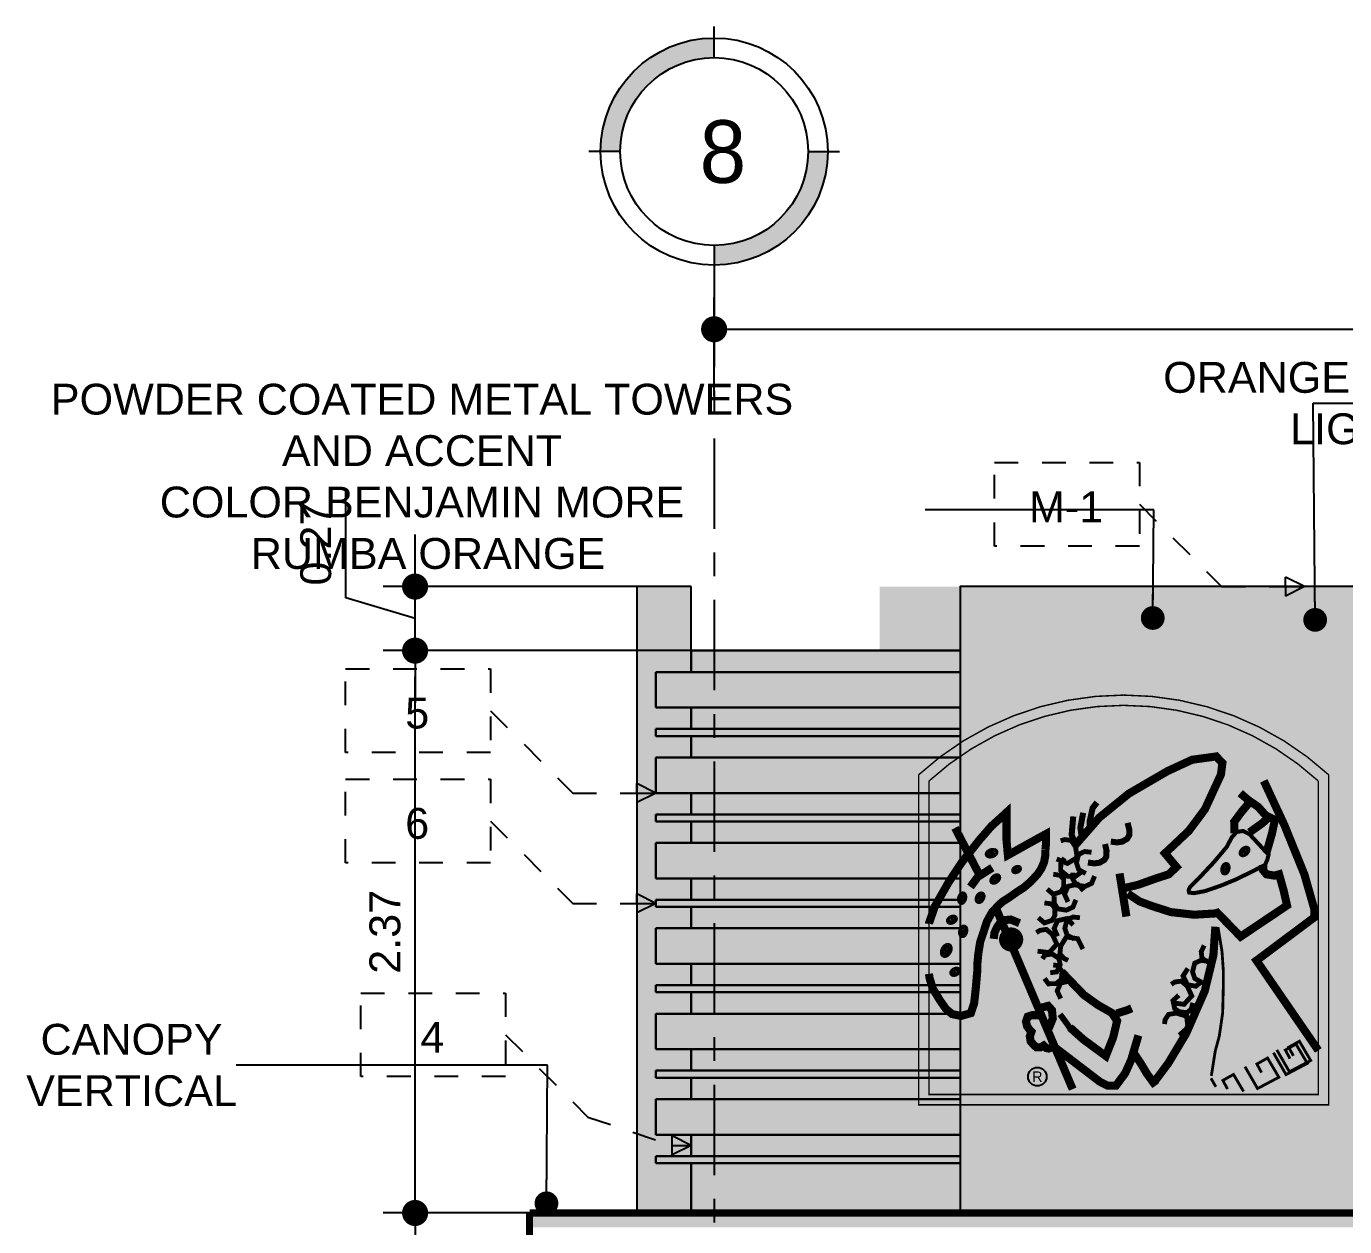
# Model space of a CAD drawing. Header units: metres. Extents: x 5916 to 6101, y 1788 to 1857.
# Drawn here: x 6018.08 to 6023.63, y 1792.23 to 1797.29 of the extents above; entities that cross this region are included whole.
import ezdxf
from ezdxf.enums import TextEntityAlignment as Align

# ---------------------------------------------------------------- set-up
doc = ezdxf.new("R2010")
doc.units = ezdxf.units.M
doc.header["$LTSCALE"] = 0.02
doc.linetypes.add('CENTER2', pattern=[28.575, 19.05, -3.175, 3.175, -3.175])
doc.linetypes.add('HIDDEN', pattern=[0.375, 0.25, -0.125])
for name, color, linetype in [('A - Ejes', 7, 'CENTER2'), ('A-Cotas', 7, 'Continuous'), ('A-Cotas Generales', 2, 'Continuous'), ('A-Paredes', 3, 'Continuous'), ('A-Paredes Externas', 3, 'Continuous'), ('A-Puertas', 7, 'Continuous'), ('GRIDTEXT', 1, 'Continuous'), ('HATCH', 8, 'Continuous'), ('hidden', 7, 'HIDDEN'), ('Q', 8, 'Continuous')]:
    doc.layers.add(name, color=color, linetype=linetype)
doc.layers.add('A-FACIA', color=12, linetype='Continuous', lineweight=50)
doc.layers.add('A-PAREDES FRONTALES', color=7, linetype='Continuous', lineweight=30)
doc.styles.add('Arial', font='arial.ttf', dxfattribs={"height": 0.15})
doc.styles.add('BANKGOTHIC', font='bgothl.ttf', dxfattribs={"height": 0.3})
doc.styles.add('Cotas 50', font='arial.ttf', dxfattribs={"height": 0.09})
doc.styles.add('Cotas 75', font='arial.ttf', dxfattribs={"height": 0.13})
doc.styles.get("Standard").update_dxf_attribs({"font": 'arial.ttf'})
doc.styles.add('TITTEXTL', font='')
doc.styles.get('TITTEXTL').set_extended_font_data('MicrogrammaDBolExt')
doc.dimstyles.new('COTAS 50', dxfattribs={"dimtxt": 0.09, "dimasz": 0.1, "dimexe": 0.09, "dimexo": 0, "dimgap": 0.05, "dimtad": 1, "dimzin": 1, "dimdsep": 46, "dimtxsty": 'Cotas 50', "dimblk": 'ARCHTICK', "dimcen": 0.1, "dimdle": 0.09, "dimclrd": 9, "dimclre": 9, "dimclrt": 256, "dimaunit": 1, "dimadec": 4, "dimazin": 0, "dimtfac": 1, "dimtmove": 0, "dimatfit": 3, "dimfxl": 0, "dimarcsym": 0})
doc.dimstyles.new('Estilo 75', dxfattribs={"dimtxt": 0.13, "dimasz": 0.11, "dimexe": 0.135, "dimexo": 0, "dimgap": 0.06, "dimtad": 1, "dimzin": 1, "dimdsep": 46, "dimtxsty": 'Cotas 75', "dimblk": 'DOT', "dimcen": 0.135, "dimdle": 0.135, "dimclrd": 9, "dimclre": 9, "dimclrt": 256, "dimadec": 0, "dimazin": 0, "dimtfac": 1, "dimtmove": 1, "dimatfit": 1, "dimfxl": 0, "dimarcsym": 0})

# ---------------------------------------------------------------- blocks, each defined once
blk = doc.blocks.new('BUBLE C')
at = {"layer": 'GRIDTEXT'}
h = blk.add_hatch(color=8, dxfattribs=at)
h.paths.add_polyline_path([(0, 0.7), (0, 0.7627, 0.414214), (-0.3627, 0.4), (-0.3, 0.4, -0.414214)])
h.paths.add_polyline_path([(0.3627, 0.4), (0.3, 0.4, -0.414214), (0, 0.1), (0, 0.0373, 0.414214)])
at = {"layer": 'GRIDTEXT', "color": 8}
for points in [[(0, 0.7), (0, 0.8)], [(-0.3, 0.4), (-0.4, 0.4)], [(0.3, 0.4), (0.4, 0.4)], [(0, 0.1), (0, 0)]]:
    blk.add_lwpolyline(points, dxfattribs=at)
blk.add_circle((0, 0.4), 0.3627, dxfattribs=at)
at = {"layer": 'GRIDTEXT'}
blk.add_circle((0, 0.4), 0.3, dxfattribs=at)
at = {"layer": 'GRIDTEXT', "style": 'TITTEXTL'}
blk.add_attdef('A', text='', height=0.16, dxfattribs=at).set_placement((0, 0.4), align=Align.MIDDLE)
blk = doc.blocks.new('_Dot')
at = {"color": 0, "linetype": 'ByBlock', "lineweight": -2}
blk.add_line((-0.5, 0), (-1, 0), dxfattribs=at)
at = {"color": 0, "linetype": 'ByBlock', "const_width": 0.5}
blk.add_lwpolyline([(-0.25, 0, 1), (0.25, 0, 1)], format="xyb", close=True, dxfattribs=at)
blk = doc.blocks.new('*D80')
at = {"layer": 'HATCH', "color": 9, "lineweight": -2, "transparency": 16777216}
for p, q in [((6020.1995, 1792.2922), (6019.5823, 1792.2922)), ((6019.7173, 1791.8222), (6019.7173, 1792.1822)), ((6020.8809, 1791.7122), (6019.5823, 1791.7122))]:
    blk.add_line(p, q, dxfattribs=at)
at = {"layer": 'HATCH', "color": 9, "lineweight": -2, "transparency": 16777216, "xscale": 0.11, "yscale": 0.11, "zscale": 0.11}
for p, rotation in [((6019.7173, 1792.2922), 90), ((6019.7173, 1791.7122), 270)]:
    blk.add_blockref('_Dot', p, dxfattribs=dict(at, rotation=rotation))
at = {"layer": 'HATCH', "transparency": 16777216, "insert": (6019.5909, 1792.0022), "char_height": 0.13, "attachment_point": 5, "rotation": 90, "style": 'Cotas 75'}
blk.add_mtext('0.58', dxfattribs=at)
blk = doc.blocks.new('*D81')
at = {"layer": 'HATCH', "color": 9, "lineweight": -2, "transparency": 16777216}
for p, q in [((6020.9771, 1794.6622), (6019.5823, 1794.6622)), ((6019.7173, 1792.4022), (6019.7173, 1794.5522)), ((6020.1995, 1792.2922), (6019.5823, 1792.2922))]:
    blk.add_line(p, q, dxfattribs=at)
at = {"layer": 'HATCH', "color": 9, "lineweight": -2, "transparency": 16777216, "xscale": 0.11, "yscale": 0.11, "zscale": 0.11}
for p, rotation in [((6019.7173, 1794.6622), 90), ((6019.7173, 1792.2922), 270)]:
    blk.add_blockref('_Dot', p, dxfattribs=dict(at, rotation=rotation))
at = {"layer": 'HATCH', "transparency": 16777216, "insert": (6019.5909, 1793.4772), "char_height": 0.13, "attachment_point": 5, "rotation": 90, "style": 'Cotas 75'}
blk.add_mtext('2.37', dxfattribs=at)
blk = doc.blocks.new('*D92')
at = {"layer": 'HATCH', "color": 9, "lineweight": -2, "transparency": 16777216}
for p, q in [((6019.4259, 1794.8846), (6019.4259, 1795.3423)), ((6019.7173, 1795.0422), (6019.7173, 1795.1522)), ((6019.7173, 1794.7972), (6019.4259, 1794.8846)), ((6020.6521, 1794.9322), (6019.5823, 1794.9322)), ((6019.7173, 1794.6622), (6019.7173, 1794.9322)), ((6019.7173, 1794.6622), (6019.7173, 1794.9322)), ((6020.6521, 1794.6622), (6019.5823, 1794.6622)), ((6019.7173, 1794.5522), (6019.7173, 1794.4422))]:
    blk.add_line(p, q, dxfattribs=at)
at = {"layer": 'HATCH', "color": 9, "lineweight": -2, "transparency": 16777216, "xscale": 0.11, "yscale": 0.11, "zscale": 0.11}
for p, rotation in [((6019.7173, 1794.9322), 270), ((6019.7173, 1794.6622), 90)]:
    blk.add_blockref('_Dot', p, dxfattribs=dict(at, rotation=rotation))
at = {"layer": 'HATCH', "transparency": 16777216, "insert": (6019.2996, 1795.1134), "char_height": 0.13, "attachment_point": 5, "rotation": 90, "style": 'Cotas 75'}
blk.add_mtext('0.27', dxfattribs=at)
blk = doc.blocks.new('*D99')
at = {"layer": 'HATCH', "color": 9, "lineweight": -2, "transparency": 16777216}
for p, q in [((6043.8926, 1796.238), (6043.8926, 1795.8816)), ((6020.9771, 1795.7361), (6020.9771, 1796.1516)), ((6021.0871, 1796.0166), (6043.7826, 1796.0166))]:
    blk.add_line(p, q, dxfattribs=at)
at = {"layer": 'HATCH', "color": 9, "lineweight": -2, "transparency": 16777216, "xscale": 0.11, "yscale": 0.11, "zscale": 0.11, "rotation": 180}
blk.add_blockref('_Dot', (6020.9771, 1796.0166), dxfattribs=at)
at = {"layer": 'HATCH', "color": 9, "lineweight": -2, "transparency": 16777216, "xscale": 0.11, "yscale": 0.11, "zscale": 0.11}
blk.add_blockref('_Dot', (6043.8926, 1796.0166), dxfattribs=at)
at = {"layer": 'HATCH', "transparency": 16777216, "insert": (6032.4348, 1796.1429), "char_height": 0.13, "attachment_point": 5, "style": 'Cotas 75'}
blk.add_mtext('22.92', dxfattribs=at)
blk = doc.blocks.new('_ArchTick')
at = {"color": 0, "linetype": 'ByBlock', "const_width": 0.15}
blk.add_lwpolyline([(-0.5, -0.5), (0.5, 0.5)], dxfattribs=at)
blk = doc.blocks.new('ROTULO')
h = blk.add_hatch(color=256)
h.paths.add_polyline_path([(6033.7987, 1819.4239, 0.187601), (6033.165, 1819.6703), (6033.165, 1819.6387, -0.187602), (6033.7668, 1819.4046), (6033.7668, 1818.435), (6033.165, 1818.435), (6033.165, 1818.403), (6033.7987, 1818.403)])
h.paths.add_polyline_path([(6032.5632, 1819.4046, -0.1876), (6033.165, 1819.6387), (6033.165, 1819.6703, 0.187601), (6032.5314, 1819.4239), (6032.5314, 1818.403), (6033.165, 1818.403), (6033.165, 1818.435), (6032.5632, 1818.435)])
at = {"true_color": 0xf57a00}
h = blk.add_hatch(color=30, dxfattribs=at)
h.paths.add_polyline_path([(6032.7318, 1818.9375), (6032.742, 1818.9694), (6032.7579, 1818.9984), (6032.7797, 1819.0216), (6032.7913, 1819.0318), (6032.8116, 1819.0448), (6032.8363, 1819.0622), (6032.8564, 1819.0752), (6032.6193, 1819.0833), (6032.5809, 1819.0158), (6032.5635, 1818.9651), (6032.5632, 1818.9626), (6032.5632, 1818.8659), (6032.7154, 1818.8659), (6032.7158, 1818.8708), (6032.7216, 1818.9071)])
h.paths.add_polyline_path([(6032.6762, 1818.943, 0.069087), (6032.6758, 1818.947, 0.10579), (6032.6741, 1818.9503, 0.158607), (6032.6722, 1818.9516, 0.007702), (6032.6721, 1818.9517, -0.166512), (6032.6741, 1818.9503, -0.10579), (6032.6758, 1818.947, -0.069087), (6032.6762, 1818.943, -0.059313), (6032.6754, 1818.9378, -0.000135), (6032.6754, 1818.9377, 0.059449)], flags=16)
h.paths.add_polyline_path([(6032.661, 1819.0485, 0.061645), (6032.6591, 1819.0433, 0.048931), (6032.6585, 1819.0389, 0.069087), (6032.659, 1819.035, 0.10579), (6032.6606, 1819.0316, 0.162935), (6032.6626, 1819.0303, 0.166177), (6032.665, 1819.0305, 0.10579), (6032.6681, 1819.0326, 0.069087), (6032.6704, 1819.0359, 0.054305), (6032.6721, 1819.0405, 0.056267), (6032.6728, 1819.0455, 0.069087), (6032.6724, 1819.0494, 0.10579), (6032.6707, 1819.0528, 0.166464), (6032.6687, 1819.0541, 0.162648), (6032.6663, 1819.0539, 0.10579), (6032.6633, 1819.0518, 0.069087)], flags=16)
h.paths.add_polyline_path([(6032.7146, 1819.0361, -0.10579), (6032.714, 1819.0392, -0.069087), (6032.7145, 1819.0425, -0.059274), (6032.7164, 1819.0466, -0.051299), (6032.7187, 1819.0498, -0.069087), (6032.7213, 1819.0519, -0.10579), (6032.7242, 1819.053, -0.166388), (6032.7263, 1819.0526, -0.162724), (6032.7276, 1819.0511, -0.10579), (6032.7282, 1819.048, -0.069087), (6032.7277, 1819.0447, -0.055286), (6032.726, 1819.0408, -0.055286), (6032.7235, 1819.0374, -0.069087), (6032.7209, 1819.0352, -0.10579), (6032.718, 1819.0342, -0.142188), (6032.7162, 1819.0344, -0.187085)], flags=16)
h.paths.add_polyline_path([(6032.7129, 1818.8215), (6032.7129, 1818.8404), (6032.7154, 1818.8659), (6032.5632, 1818.8659), (6032.5632, 1818.8083), (6032.565, 1818.7954), (6032.5751, 1818.7621), (6032.5983, 1818.7244), (6032.6157, 1818.6997), (6032.6346, 1818.6838), (6032.6622, 1818.678), (6032.6926, 1818.6867), (6032.7028, 1818.7171), (6032.7057, 1818.7432), (6032.7086, 1818.7708)])
h.paths.add_polyline_path([(6032.919, 1819.1536), (6032.9233, 1819.1768), (6032.9233, 1819.1927), (6032.9248, 1819.2087), (6032.9248, 1819.2406), (6032.8798, 1819.2159), (6032.8072, 1819.1753), (6032.8029, 1819.2217), (6032.8029, 1819.2696), (6032.8029, 1819.3073), (6032.784, 1819.2899), (6032.7565, 1819.2652), (6032.7187, 1819.2217), (6032.6855, 1819.1795), (6032.7205, 1819.112), (6032.7139, 1819.1078), (6032.6941, 1819.0808), (6032.8564, 1819.0752), (6032.8566, 1819.0753), (6032.8769, 1819.0927), (6032.8986, 1819.1159), (6032.9103, 1819.1333)])
h.paths.add_polyline_path([(6032.8422, 1819.1332, -0.10579), (6032.8412, 1819.1307, -0.069087), (6032.8393, 1819.1286, -0.062579), (6032.8359, 1819.1264, -0.004225), (6032.8356, 1819.1262, 0.066822), (6032.8393, 1819.1286, 0.069087), (6032.8412, 1819.1307, 0.10579), (6032.8422, 1819.1332, 0.168028), (6032.842, 1819.135, 0.010083), (6032.8419, 1819.1351, -0.178413)], flags=16)
h.paths.add_polyline_path([(6032.775, 1819.1105, 0.10579), (6032.7714, 1819.1104, 0.069087), (6032.7678, 1819.109, 0.056178), (6032.7638, 1819.1061, 0.054393), (6032.7607, 1819.1026, 0.069087), (6032.7589, 1819.0992, 0.10579), (6032.7584, 1819.0956, 0.171363), (6032.7594, 1819.0934, 0.008803), (6032.7595, 1819.0933, -0.022544), (6032.7593, 1819.0935, 0.171874), (6032.7614, 1819.0923, 0.10579), (6032.765, 1819.0924, 0.069087), (6032.7686, 1819.0938, 0.056013), (6032.7725, 1819.0967, 0.054558), (6032.7757, 1819.1002, 0.069087), (6032.7775, 1819.1036, 0.10579), (6032.7779, 1819.1072, 0.177148), (6032.7769, 1819.1095, 0.152014)], flags=16)
h.paths.add_polyline_path([(6032.7444, 1819.1796, -0.10579), (6032.7464, 1819.183, -0.069087), (6032.7496, 1819.1857, -0.054097), (6032.7543, 1819.188, -0.003339), (6032.7546, 1819.1881, 0.057447), (6032.7496, 1819.1857, 0.069087), (6032.7464, 1819.183, 0.10579), (6032.7444, 1819.1796, 0.176194), (6032.7445, 1819.1768, 0.013154), (6032.7446, 1819.1766, -0.189788)], flags=16)
h.paths.add_polyline_path([(6032.6855, 1819.1795), (6032.6651, 1819.1536), (6032.623, 1819.0898), (6032.6193, 1819.0833), (6032.6941, 1819.0808), (6032.7139, 1819.1078), (6032.7205, 1819.112)])
h = blk.add_hatch(color=30, dxfattribs=at)
h.paths.add_polyline_path([(6033.6094, 1819.1617), (6033.6131, 1819.1766), (6033.5545, 1819.2398), (6033.5349, 1819.25), (6033.5145, 1819.2472), (6033.4988, 1819.2296), (6033.4838, 1819.2008), (6033.4438, 1819.1534), (6033.4021, 1819.1088), (6033.3704, 1819.0772), (6033.3658, 1819.067), (6033.3676, 1819.0596), (6033.3825, 1819.0577), (6033.4169, 1819.0642), (6033.4653, 1819.0809), (6033.5127, 1819.1005), (6033.5545, 1819.1209), (6033.6019, 1819.145)])
h.paths.add_polyline_path([(6033.4864, 1819.1406, -0.069087), (6033.4868, 1819.1366, -0.05996), (6033.486, 1819.1313, -0.050614), (6033.4843, 1819.127, -0.069087), (6033.4821, 1819.1238, -0.10579), (6033.479, 1819.1216, -0.164162), (6033.4766, 1819.1214, -0.164949), (6033.4746, 1819.1228, -0.10579), (6033.4729, 1819.1261, -0.069087), (6033.4725, 1819.1301, -0.058721), (6033.4733, 1819.1353, -0.051852), (6033.475, 1819.1396, -0.069087), (6033.4772, 1819.1429, -0.10579), (6033.4803, 1819.145, -0.158872), (6033.4826, 1819.1452, -0.17025), (6033.4847, 1819.1439, -0.10579)], flags=16)
h.paths.add_polyline_path([(6033.5289, 1819.1809, -0.10579), (6033.5293, 1819.1844, -0.069087), (6033.5311, 1819.1879, -0.055277), (6033.5343, 1819.1915, -0.002012), (6033.5344, 1819.1916, 0.057295), (6033.5311, 1819.1879, 0.069087), (6033.5293, 1819.1844, 0.10579), (6033.5289, 1819.1809, 0.187295), (6033.53, 1819.1785, 0.009329), (6033.5301, 1819.1784, -0.196968)], flags=16)
blk.add_hatch(color=30, dxfattribs=at).paths.add_polyline_path([(6033.5758, 1818.8494), (6033.4868, 1818.964), (6033.4748, 1818.9763), (6033.4571, 1818.9408), (6033.4444, 1818.8932), (6033.4425, 1818.8659), (6033.4157, 1818.7551), (6033.3949, 1818.7075), (6033.3821, 1818.6598), (6033.3565, 1818.621), (6033.3029, 1818.5315), (6033.2684, 1818.4856), (6033.2557, 1818.435), (6033.7668, 1818.435), (6033.7668, 1818.5714)])
at = {"const_width": 0.00451, "elevation": 5.8965}
blk.add_lwpolyline([(6033.7987, 1819.4239), (6033.7987, 1818.403), (6032.5314, 1818.403), (6032.5314, 1819.4239, -0.388889), (6033.7987, 1819.4239, 1)], format="xyb", dxfattribs=at)
at = {"color": 8, "const_width": 0.0045, "elevation": 5.8965}
blk.add_lwpolyline([(6033.7668, 1819.4046), (6033.7668, 1818.435), (6032.5632, 1818.435), (6032.5632, 1819.4046, -0.388889), (6033.7668, 1819.4046, 1)], format="xyb", dxfattribs=at)
at = {"elevation": 5.8965}
for points, const_width in [([(6033.4588, 1819.4816), (6033.3766, 1819.4703), (6033.3, 1819.4349), (6033.1808, 1819.3654), (6033.09, 1819.2917), (6033.0107, 1819.201)], 0.025), ([(6033.4456, 1819.4864), (6033.4702, 1819.4604), (6033.4659, 1819.4249), (6033.4163, 1819.3172), (6033.3667, 1819.2506), (6033.2929, 1819.1811), (6033.3283, 1819.1386), (6033.3042, 1819.1159), (6033.2645, 1819.1031), (6033.2093, 1819.0834), (6033.161, 1819.072)], 0.025), ([(6033.5983, 1819.4052), (6033.662, 1819.2679), (6033.7236, 1819.1161), (6033.7542, 1819.0094), (6033.7542, 1818.9828), (6033.5758, 1818.8494), (6033.7668, 1818.5714)], 0.025), ([(6033.6444, 1819.2784), (6033.6045, 1819.2979), (6033.5808, 1819.3247), (6033.5499, 1819.3459), (6033.5254, 1819.3671)], 0.025), ([(6032.5632, 1818.9626), (6032.5635, 1818.9651), (6032.5809, 1819.0158), (6032.623, 1819.0898), (6032.6651, 1819.1536), (6032.7187, 1819.2217), (6032.7565, 1819.2652), (6032.784, 1819.2899), (6032.8029, 1819.3073), (6032.8029, 1819.2696), (6032.8029, 1819.2217), (6032.8072, 1819.1753), (6032.8798, 1819.2159), (6032.9248, 1819.2406), (6032.9248, 1819.2087), (6032.9233, 1819.1927)], 0.025), ([(6033.0604, 1819.2556), (6033.0604, 1819.2815), (6033.0692, 1819.321), (6033.0826, 1819.3383)], 0.0187), ([(6033.5548, 1819.3394), (6033.5296, 1819.3093), (6033.5068, 1819.2784), (6033.5075, 1819.2433)], 0.025), ([(6033.0178, 1819.2025), (6033.0043, 1819.2383), (6033.0092, 1819.295)], 0.0187), ([(6033.0363, 1819.2262), (6033.0313, 1819.2608), (6033.04, 1819.3064)], 0.0187), ([(6033.1773, 1819.2752), (6033.1822, 1819.2554), (6033.1822, 1819.2369), (6033.1759, 1819.2259), (6033.1611, 1819.2172), (6033.1451, 1819.2148), (6033.1253, 1819.2172)], 0.0187), ([(6033.6143, 1819.2931), (6033.5939, 1819.2743), (6033.554, 1819.2458)], 0.025), ([(6033.6322, 1819.2825), (6033.6232, 1819.2409), (6033.6061, 1819.1815)], 0.025), ([(6032.7231, 1819.1071), (6032.6438, 1819.2596)], 0.025), ([(6033.6019, 1819.145), (6033.6094, 1819.1617), (6033.6131, 1819.1766), (6033.5545, 1819.2398), (6033.5349, 1819.25), (6033.5145, 1819.2472), (6033.4988, 1819.2296), (6033.4838, 1819.2008), (6033.4438, 1819.1534), (6033.4021, 1819.1088), (6033.3704, 1819.0772), (6033.3658, 1819.067), (6033.3676, 1819.0596), (6033.3825, 1819.0577), (6033.4169, 1819.0642), (6033.4653, 1819.0809), (6033.5127, 1819.1005), (6033.5545, 1819.1209), (6033.6019, 1819.145)], 0.0125), ([(6032.9233, 1819.1927), (6032.9233, 1819.1768), (6032.919, 1819.1536), (6032.9103, 1819.1333), (6032.8986, 1819.1159), (6032.8769, 1819.0927), (6032.8566, 1819.0753), (6032.8363, 1819.0622), (6032.8116, 1819.0448), (6032.7913, 1819.0318), (6032.7797, 1819.0216), (6032.7579, 1818.9984), (6032.742, 1818.9694), (6032.7318, 1818.9375), (6032.7216, 1818.9071), (6032.7158, 1818.8708), (6032.7129, 1818.8404), (6032.7129, 1818.8215), (6032.7086, 1818.7708), (6032.7057, 1818.7432), (6032.7028, 1818.7171), (6032.6926, 1818.6867), (6032.6622, 1818.678), (6032.6346, 1818.6838), (6032.6157, 1818.6997), (6032.5983, 1818.7244), (6032.5751, 1818.7621), (6032.565, 1818.7954), (6032.5632, 1818.8083)], 0.025), ([(6032.958, 1819.1636), (6032.9912, 1819.1495), (6033.0212, 1819.168), (6033.0163, 1819.2008), (6033.0027, 1819.2209), (6032.9829, 1819.2235), (6032.9702, 1819.2197)], 0.015), ([(6033.1074, 1819.2097), (6033.112, 1819.1898), (6033.1117, 1819.1713), (6033.1053, 1819.1604), (6033.0903, 1819.1519), (6033.0743, 1819.1498), (6033.0545, 1819.1525)], 0.0187), ([(6033.0333, 1819.1222), (6033.0133, 1819.1077), (6032.9913, 1819.1104), (6032.9705, 1819.128), (6032.9706, 1819.1485), (6032.982, 1819.1667)], 0.015), ([(6033.0478, 1819.1186), (6033.0261, 1819.1304), (6033.019, 1819.1514), (6033.0259, 1819.1778), (6033.0444, 1819.1865), (6033.0657, 1819.1842)], 0.015), ([(6032.6914, 1819.0771), (6032.7139, 1819.1078), (6032.7591, 1819.1365)], 0.025), ([(6032.9286, 1819.0705), (6032.9474, 1819.0544), (6032.9716, 1819.0624), (6032.9796, 1819.0772), (6032.9796, 1819.1013), (6032.9676, 1819.1134), (6032.9474, 1819.1161)], 0.015), ([(6033.0752, 1819.1108), (6033.0659, 1819.0879), (6033.0458, 1819.0786), (6033.0188, 1819.0826), (6033.0082, 1819.1001), (6033.0082, 1819.1215)], 0.015), ([(6033.1524, 1819.1186), (6033.1736, 1818.9854)], 0.025), ([(6033.1777, 1819.0565), (6033.2146, 1819.032), (6033.2535, 1819.0176), (6033.311, 1818.9992), (6033.3828, 1818.991), (6033.4486, 1818.9951), (6033.4547, 1818.9971), (6033.5265, 1818.9233), (6033.6701, 1819.0197), (6033.6599, 1819.0648), (6033.6455, 1819.1161), (6033.6312, 1819.112), (6033.6066, 1819.1161), (6033.5964, 1819.1284), (6033.5964, 1819.1447)], 0.025), ([(6033.0413, 1819.0654), (6033.0225, 1819.0855), (6032.993, 1819.0788), (6032.9822, 1819.0546), (6032.993, 1819.0305)], 0.015), ([(6033.0175, 1819.0374), (6033.0082, 1819.0146), (6032.988, 1819.0052), (6032.9611, 1819.0092), (6032.9504, 1819.0267), (6032.9504, 1819.0482)], 0.015), ([(6032.7719, 1819.0074), (6033.0074, 1818.4516)], 0.025), ([(6032.9012, 1818.9819), (6032.92, 1818.9658), (6032.9442, 1818.9738), (6032.9522, 1818.9886), (6032.9522, 1819.0127), (6032.9402, 1819.0249), (6032.92, 1819.0275)], 0.015), ([(6032.7634, 1818.9164), (6032.7657, 1818.9351), (6032.7733, 1818.9521), (6032.7838, 1818.9667), (6032.7961, 1818.9743), (6032.816, 1818.9761), (6032.8432, 1818.9648)], 0.025), ([(6033.009, 1818.9593), (6032.9902, 1818.9793), (6032.9608, 1818.9727), (6032.95, 1818.9485), (6032.9608, 1818.9244)], 0.015), ([(6033.0119, 1818.9161), (6032.9903, 1818.9279), (6032.9831, 1818.9489), (6032.99, 1818.9753), (6033.0085, 1818.984), (6033.0299, 1818.9817)], 0.015), ([(6033.4486, 1818.954), (6033.4425, 1818.8659), (6033.4157, 1818.7551), (6033.3582, 1818.6238), (6033.3029, 1818.5315), (6033.2598, 1818.4742)], 0.025), ([(6033.4567, 1818.9519), (6033.469, 1818.8782), (6033.473, 1818.8207), (6033.473, 1818.7634), (6033.4711, 1818.6874), (6033.4607, 1818.6156), (6033.4484, 1818.5706), (6033.4361, 1818.4926)], 0.00874), ([(6032.8989, 1818.8783), (6032.9347, 1818.8739), (6032.9585, 1818.8999), (6032.9447, 1818.93), (6032.9261, 1818.9456), (6032.9064, 1818.9427), (6032.8952, 1818.9356)], 0.015), ([(6033.039, 1818.8847), (6033.0228, 1818.9169), (6032.988, 1818.9223), (6032.9705, 1818.8941), (6032.9679, 1818.87), (6032.9812, 1818.8552), (6032.9933, 1818.8498)], 0.015), ([(6032.938, 1818.8116), (6032.9581, 1818.8143), (6032.9689, 1818.8358), (6032.9648, 1818.8559), (6032.9446, 1818.8693), (6032.9218, 1818.8666), (6032.9138, 1818.8546)], 0.015), ([(6033.435, 1818.8414), (6033.4299, 1818.8414), (6033.4072, 1818.8565), (6033.4049, 1818.8768), (6033.414, 1818.8962)], 0.015), ([(6032.9207, 1818.794), (6032.9325, 1818.7775), (6032.9565, 1818.778), (6032.9724, 1818.7911), (6032.9747, 1818.8152), (6032.9617, 1818.8341), (6032.9473, 1818.8355)], 0.015), ([(6033.3636, 1818.8248), (6033.3486, 1818.8018), (6033.362, 1818.7747), (6033.3881, 1818.7699), (6033.409, 1818.7861)], 0.015), ([(6033.4067, 1818.7819), (6033.3851, 1818.7937), (6033.3779, 1818.8147), (6033.3848, 1818.8411), (6033.4034, 1818.8498), (6033.4247, 1818.8475)], 0.015), ([(6033.0187, 1818.7663), (6032.9999, 1818.7864), (6032.9704, 1818.7797), (6032.9596, 1818.7555), (6032.9704, 1818.7314)], 0.015), ([(6032.9734, 1818.8142), (6033.0422, 1818.7428), (6033.0853, 1818.712), (6033.1284, 1818.6874), (6033.1448, 1818.6629), (6033.1326, 1818.6115), (6033.1099, 1818.5542), (6033.0401, 1818.6054), (6032.9991, 1818.6423)], 0.025), ([(6033.3159, 1818.7185), (6033.3517, 1818.714), (6033.3755, 1818.74), (6033.3617, 1818.7702), (6033.3431, 1818.7858), (6033.3234, 1818.7829), (6033.3122, 1818.7757)], 0.015), ([(6032.9016, 1818.7012), (6032.9316, 1818.7091), (6032.9433, 1818.696), (6032.946, 1818.67), (6032.9334, 1818.6395)], 0.025), ([(6033.1428, 1818.6854), (6033.1756, 1818.6956), (6033.19, 1818.7018)], 0.025), ([(6033.3355, 1818.7422), (6033.3174, 1818.7252), (6033.3228, 1818.7004), (6033.3367, 1818.6909), (6033.3607, 1818.6883), (6033.374, 1818.6989), (6033.3788, 1818.7187)], 0.015), ([(6032.9104, 1818.6804), (6032.882, 1818.6804), (6032.8685, 1818.6759), (6032.863, 1818.6605), (6032.8666, 1818.646), (6032.874, 1818.6356), (6032.8801, 1818.6295), (6032.875, 1818.615), (6032.8775, 1818.5996), (6032.886, 1818.5897), (6032.895, 1818.5812), (6032.9089, 1818.5812), (6032.918, 1818.5866), (6032.926, 1818.5787), (6032.9334, 1818.5772), (6032.9428, 1818.5801)], 0.025), ([(6032.9996, 1818.6393), (6032.9917, 1818.6512), (6032.9787, 1818.669), (6032.9683, 1818.683)], 0.0187), ([(6033.3369, 1818.6182), (6033.3637, 1818.6424), (6033.3596, 1818.6773), (6033.3278, 1818.6867), (6033.3038, 1818.6828), (6033.2931, 1818.6661), (6033.2912, 1818.6529)], 0.015), ([(6032.9528, 1818.5805), (6033.0918, 1818.4743), (6033.1164, 1818.462), (6033.141, 1818.462), (6033.1697, 1818.5009), (6033.1882, 1818.5419), (6033.2107, 1818.6178)], 0.025), ([(6033.6281, 1818.5643), (6033.667, 1818.4966), (6033.7328, 1818.5314), (6033.6978, 1818.5909), (6033.6649, 1818.5725), (6033.6793, 1818.5458)], 0.00874), ([(6033.6385, 1818.5731), (6033.6775, 1818.5054), (6033.7432, 1818.5403), (6033.7083, 1818.5997), (6033.6754, 1818.5813), (6033.6897, 1818.5546)], 0.00874), ([(6033.2639, 1818.4623), (6033.2371, 1818.4992), (6033.2187, 1818.53), (6033.1952, 1818.5653)], 0.025), ([(6033.54, 1818.5212), (6033.579, 1818.4535), (6033.6448, 1818.4884), (6033.6098, 1818.5478), (6033.5769, 1818.5294), (6033.5913, 1818.5027)], 0.00874), ([(6033.435, 1818.4851), (6033.4501, 1818.4588)], 0.00874), ([(6033.5358, 1818.4442), (6033.5047, 1818.4971), (6033.4718, 1818.4787), (6033.4862, 1818.4519)], 0.00874)]:
    blk.add_lwpolyline(points, dxfattribs=dict(at, const_width=const_width))
for points, const_width in [([(6033.5298, 1819.1787, 0.164556), (6033.5318, 1819.1776, 0.10579), (6033.5354, 1819.1777, 0.069087), (6033.539, 1819.1791, 0.055286), (6033.5429, 1819.1819, 0.055286), (6033.5461, 1819.1855, 0.069087), (6033.5479, 1819.1889, 0.10579), (6033.5484, 1819.1925, 0.164556), (6033.5475, 1819.1946, 0.164556), (6033.5454, 1819.1958, 0.10579), (6033.5418, 1819.1957, 0.069087), (6033.5382, 1819.1943, 0.055286), (6033.5343, 1819.1915, 0.055286), (6033.5311, 1819.1879, 0.069087), (6033.5293, 1819.1844, 0.10579), (6033.5289, 1819.1809, 0.164556)], 0.0171), ([(6032.7445, 1819.177, 0.164556), (6032.7461, 1819.175, 0.10579), (6032.7497, 1819.1736, 0.069087), (6032.754, 1819.1735, 0.055286), (6032.7591, 1819.1747, 0.055286), (6032.7639, 1819.177, 0.069087), (6032.7672, 1819.1797, 0.10579), (6032.7691, 1819.1831, 0.164556), (6032.7691, 1819.1857, 0.164556), (6032.7675, 1819.1877, 0.10579), (6032.7638, 1819.1892, 0.069087), (6032.7596, 1819.1892, 0.055286), (6032.7544, 1819.188, 0.055286), (6032.7496, 1819.1857, 0.069087), (6032.7464, 1819.183, 0.10579), (6032.7444, 1819.1796, 0.164556)], 0.0171), ([(6032.7593, 1819.0935, 0.164556), (6032.7614, 1819.0923, 0.10579), (6032.765, 1819.0924, 0.069087), (6032.7686, 1819.0938, 0.055286), (6032.7725, 1819.0966, 0.055286), (6032.7757, 1819.1002, 0.069087), (6032.7775, 1819.1036, 0.10579), (6032.7779, 1819.1072, 0.164556), (6032.777, 1819.1093, 0.164556), (6032.775, 1819.1105, 0.10579), (6032.7714, 1819.1104, 0.069087), (6032.7678, 1819.109, 0.055286), (6032.7639, 1819.1062, 0.055286), (6032.7607, 1819.1026, 0.069087), (6032.7589, 1819.0992, 0.10579), (6032.7584, 1819.0956, 0.164556)], 0.0171), ([(6032.8262, 1819.1267, 0.164556), (6032.8275, 1819.1255, 0.10579), (6032.8301, 1819.1249, 0.069087), (6032.833, 1819.1253, 0.055286), (6032.8363, 1819.1266, 0.055286), (6032.8393, 1819.1286, 0.069087), (6032.8412, 1819.1307, 0.10579), (6032.8422, 1819.1332, 0.164556), (6032.842, 1819.135, 0.164556), (6032.8407, 1819.1362, 0.10579), (6032.8381, 1819.1368, 0.069087), (6032.8352, 1819.1364, 0.055286), (6032.8318, 1819.1351, 0.055286), (6032.8288, 1819.1331, 0.069087), (6032.8269, 1819.131, 0.10579), (6032.8259, 1819.1285, 0.164556)], 0.0171), ([(6033.4766, 1819.1214, 0.164556), (6033.479, 1819.1216, 0.10579), (6033.4821, 1819.1238, 0.069087), (6033.4843, 1819.127, 0.055286), (6033.4861, 1819.1317, 0.055286), (6033.4868, 1819.1366, 0.069087), (6033.4864, 1819.1406, 0.10579), (6033.4847, 1819.1439, 0.164556), (6033.4827, 1819.1452, 0.164556), (6033.4803, 1819.145, 0.10579), (6033.4772, 1819.1429, 0.069087), (6033.475, 1819.1396, 0.055286), (6033.4732, 1819.135, 0.055286), (6033.4725, 1819.1301, 0.069087), (6033.4729, 1819.1261, 0.10579), (6033.4746, 1819.1228, 0.164556)], 0.0177), ([(6032.6626, 1819.0303, 0.164556), (6032.665, 1819.0305, 0.10579), (6032.6681, 1819.0326, 0.069087), (6032.6704, 1819.0359, 0.055286), (6032.6721, 1819.0405, 0.055286), (6032.6728, 1819.0455, 0.069087), (6032.6724, 1819.0494, 0.10579), (6032.6707, 1819.0528, 0.164556), (6032.6687, 1819.0541, 0.164556), (6032.6663, 1819.0539, 0.10579), (6032.6633, 1819.0518, 0.069087), (6032.661, 1819.0485, 0.055286), (6032.6592, 1819.0438, 0.055286), (6032.6585, 1819.0389, 0.069087), (6032.659, 1819.035, 0.10579), (6032.6606, 1819.0316, 0.164556)], 0.0177), ([(6032.716, 1819.0346, 0.164556), (6032.718, 1819.0342, 0.10579), (6032.7209, 1819.0352, 0.069087), (6032.7235, 1819.0374, 0.055286), (6032.726, 1819.0408, 0.055286), (6032.7277, 1819.0447, 0.069087), (6032.7282, 1819.048, 0.10579), (6032.7276, 1819.0511, 0.164556), (6032.7262, 1819.0526, 0.164556), (6032.7242, 1819.053, 0.10579), (6032.7213, 1819.0519, 0.069087), (6032.7187, 1819.0498, 0.055286), (6032.7162, 1819.0464, 0.055286), (6032.7145, 1819.0425, 0.069087), (6032.714, 1819.0392, 0.10579), (6032.7146, 1819.0361, 0.164556)], 0.02), ([(6032.6255, 1818.971, 0.164556), (6032.6269, 1818.9696, 0.10579), (6032.6298, 1818.969, 0.069087), (6032.633, 1818.9694, 0.055286), (6032.6367, 1818.9708, 0.055286), (6032.64, 1818.973, 0.069087), (6032.6421, 1818.9754, 0.10579), (6032.6432, 1818.9781, 0.164556), (6032.6429, 1818.9801, 0.164556), (6032.6415, 1818.9814, 0.10579), (6032.6386, 1818.9821, 0.069087), (6032.6354, 1818.9817, 0.055286), (6032.6317, 1818.9802, 0.055286), (6032.6285, 1818.978, 0.069087), (6032.6263, 1818.9756, 0.10579), (6032.6252, 1818.9729, 0.164556)], 0.0188), ([(6032.666, 1818.9279, 0.164556), (6032.6684, 1818.9281, 0.10579), (6032.6715, 1818.9302, 0.069087), (6032.6737, 1818.9335, 0.055286), (6032.6755, 1818.9381, 0.055286), (6032.6762, 1818.943, 0.069087), (6032.6758, 1818.947, 0.10579), (6032.6741, 1818.9503, 0.164556), (6032.6721, 1818.9517, 0.164556), (6032.6697, 1818.9515, 0.10579), (6032.6666, 1818.9493, 0.069087), (6032.6644, 1818.9461, 0.055286), (6032.6626, 1818.9414, 0.055286), (6032.6619, 1818.9365, 0.069087), (6032.6623, 1818.9325, 0.10579), (6032.664, 1818.9292, 0.164556)], 0.0177), ([(6032.7985, 1818.9144, 1), (6032.8359, 1818.9144, 1)], 0.0374), ([(6032.6097, 1818.8682, 0.164556), (6032.6125, 1818.8677, 0.10579), (6032.6166, 1818.8692, 0.069087), (6032.6201, 1818.8721, 0.055286), (6032.6235, 1818.8768, 0.055286), (6032.6258, 1818.8821, 0.069087), (6032.6265, 1818.8867, 0.10579), (6032.6257, 1818.8909, 0.164556), (6032.6238, 1818.893, 0.164556), (6032.6211, 1818.8936, 0.10579), (6032.617, 1818.8921, 0.069087), (6032.6135, 1818.8891, 0.055286), (6032.6101, 1818.8845, 0.055286), (6032.6078, 1818.8791, 0.069087), (6032.6071, 1818.8746, 0.10579), (6032.6079, 1818.8703, 0.164556)], 0.0206), ([(6032.6357, 1818.81, 0.164556), (6032.6371, 1818.8087, 0.10579), (6032.64, 1818.808, 0.069087), (6032.6431, 1818.8084, 0.055286), (6032.6468, 1818.8098, 0.055286), (6032.6501, 1818.8121, 0.069087), (6032.6522, 1818.8144, 0.10579), (6032.6533, 1818.8172, 0.164556), (6032.653, 1818.8191, 0.164556), (6032.6516, 1818.8204, 0.10579), (6032.6487, 1818.8211, 0.069087), (6032.6456, 1818.8207, 0.055286), (6032.6419, 1818.8193, 0.055286), (6032.6386, 1818.817, 0.069087), (6032.6365, 1818.8147, 0.10579), (6032.6354, 1818.8119, 0.164556)], 0.0188)]:
    blk.add_lwpolyline(points, format="xyb", close=True, dxfattribs=dict(at, const_width=const_width))
blk.add_circle((6032.8981, 1818.4902, 5.8965), 0.0287)
blk.add_text('R', height=0.0323).set_placement((6032.8981, 1818.474, 5.8965), align=Align.CENTER)

msp = doc.modelspace()

# ---------------------------------------------------------------- hatches: boundary and pattern name
at = {"layer": 'A-Cotas', "true_color": 0xf57a00}
h = msp.add_hatch(color=30, dxfattribs=at)
h.dxf.hatch_style = 1
h.paths.add_polyline_path([(6022.0137, 1794.3322), (6020.7309, 1794.3322), (6020.7309, 1794.3022), (6022.0137, 1794.3022)])
h = msp.add_hatch(color=30, dxfattribs=at)
h.dxf.hatch_style = 1
h.paths.add_polyline_path([(6022.0137, 1793.9722), (6020.7309, 1793.9722), (6020.7309, 1793.9422), (6022.0137, 1793.9422)])
h = msp.add_hatch(color=30, dxfattribs=at)
h.dxf.hatch_style = 1
h.paths.add_polyline_path([(6022.0137, 1793.6122), (6020.7309, 1793.6122), (6020.7309, 1793.5822), (6022.0137, 1793.5822)])
h = msp.add_hatch(color=30, dxfattribs=at)
h.dxf.hatch_style = 1
h.paths.add_polyline_path([(6022.0137, 1793.2522), (6020.7309, 1793.2522), (6020.7309, 1793.2222), (6022.0137, 1793.2222)])
h = msp.add_hatch(color=30, dxfattribs=at)
h.dxf.hatch_style = 1
h.paths.add_polyline_path([(6022.0137, 1792.8922), (6020.7309, 1792.8922), (6020.7309, 1792.8622), (6022.0137, 1792.8622)])
h = msp.add_hatch(color=30, dxfattribs=at)
h.dxf.hatch_style = 1
h.paths.add_polyline_path([(6022.0137, 1792.5322), (6020.7309, 1792.5322), (6020.7309, 1792.5022), (6022.0137, 1792.5022)])
at = {"layer": 'A-Puertas', "true_color": 0xf57a00}
h = msp.add_hatch(color=30, dxfattribs=at)
h.dxf.hatch_style = 1
h.paths.add_polyline_path([(6020.8809, 1794.9322), (6020.6521, 1794.9322), (6020.6521, 1794.1016), (6020.7309, 1794.0622), (6020.7309, 1794.2122), (6020.8809, 1794.2122), (6020.8809, 1794.3022), (6020.7309, 1794.3022), (6020.7309, 1794.3322), (6020.8809, 1794.3322), (6020.8809, 1794.4222), (6020.7309, 1794.4222), (6020.7309, 1794.5722), (6020.8809, 1794.5722), (6020.8809, 1794.6622)])
h.paths.add_polyline_path([(6020.8809, 1793.9422), (6020.7309, 1793.9422), (6020.7309, 1793.9722), (6020.8809, 1793.9722), (6020.8809, 1794.0622), (6020.7309, 1794.0622), (6020.6521, 1794.0227), (6020.6521, 1793.6366), (6020.7309, 1793.5972), (6020.7309, 1793.6122), (6020.8809, 1793.6122), (6020.8809, 1793.7022), (6020.7309, 1793.7022), (6020.7309, 1793.8522), (6020.8809, 1793.8522)])
h.paths.add_polyline_path([(6020.6521, 1794.1016), (6020.6521, 1794.0622), (6020.7309, 1794.0622)], flags=17)
h.paths.add_polyline_path([(6020.7309, 1794.0622), (6020.6521, 1794.0622), (6020.6521, 1794.0227)], flags=17)
h.paths.add_polyline_path([(6020.6521, 1793.6366), (6020.6521, 1793.5972), (6020.7309, 1793.5972)], flags=17)
h.paths.add_polyline_path([(6020.7309, 1793.5972), (6020.6521, 1793.5972), (6020.6521, 1793.5577)], flags=17)
h.paths.add_polyline_path([(6020.8809, 1793.5822), (6020.7309, 1793.5822), (6020.7309, 1793.5972), (6020.6521, 1793.5577), (6020.6521, 1792.6271), (6020.8009, 1792.5772), (6020.8009, 1792.6172), (6020.8809, 1792.5772), (6020.8809, 1792.6222), (6020.7309, 1792.6222), (6020.7309, 1792.7722), (6020.8809, 1792.7722), (6020.8809, 1792.8622), (6020.7309, 1792.8622), (6020.7309, 1792.8922), (6020.8809, 1792.8922), (6020.8809, 1792.9822), (6020.7309, 1792.9822), (6020.7309, 1793.1322), (6020.8809, 1793.1322), (6020.8809, 1793.2222), (6020.7309, 1793.2222), (6020.7309, 1793.2522), (6020.8809, 1793.2522), (6020.8809, 1793.3422), (6020.7309, 1793.3422), (6020.7309, 1793.4922), (6020.8809, 1793.4922)])
h.paths.add_polyline_path([(6020.8009, 1792.5772), (6020.6521, 1792.6271), (6020.6521, 1792.2922), (6020.8809, 1792.2922), (6020.8809, 1792.5022), (6020.7309, 1792.5022), (6020.7309, 1792.5322), (6020.8809, 1792.5322), (6020.8809, 1792.5772), (6020.8009, 1792.5372)])
h.paths.add_polyline_path([(6020.8009, 1792.6172), (6020.8009, 1792.5772), (6020.8809, 1792.5772)], flags=17)
h.paths.add_polyline_path([(6020.8809, 1792.5772), (6020.8009, 1792.5772), (6020.8009, 1792.5372)], flags=17)
h = msp.add_hatch(color=30, dxfattribs=at)
h.dxf.hatch_style = 1
h.paths.add_polyline_path([(6023.7045, 1794.9322), (6022.8845, 1794.9322), (6021.6737, 1794.9322), (6021.6737, 1792.2922), (6023.7045, 1792.2922)])
at = {"layer": 'A-Puertas'}
h = msp.add_hatch(color=9, dxfattribs=at)
h.dxf.hatch_style = 1
h.paths.add_polyline_path([(6022.0137, 1794.6622), (6020.8809, 1794.6622), (6020.8809, 1794.5722), (6022.0137, 1794.5722)])
h = msp.add_hatch(color=8, dxfattribs=at)
h.dxf.hatch_style = 1
h.paths.add_polyline_path([(6022.0137, 1794.5722), (6020.7309, 1794.5722), (6020.7309, 1794.4222), (6022.0137, 1794.4222)])
h.paths.add_polyline_path([(6031.3051, 1794.5722), (6023.7045, 1794.5722), (6023.7045, 1794.4222), (6031.3051, 1794.4222)])
h = msp.add_hatch(color=9, dxfattribs=at)
h.dxf.hatch_style = 1
h.paths.add_polyline_path([(6022.0137, 1794.4222), (6020.8809, 1794.4222), (6020.8809, 1794.3322), (6022.0137, 1794.3322)])
h = msp.add_hatch(color=9, dxfattribs=at)
h.dxf.hatch_style = 1
h.paths.add_polyline_path([(6022.0137, 1794.3022), (6020.8809, 1794.3022), (6020.8809, 1794.2122), (6022.0137, 1794.2122)])
h = msp.add_hatch(color=8, dxfattribs=at)
h.dxf.hatch_style = 1
h.paths.add_polyline_path([(6022.0137, 1794.2122), (6020.7309, 1794.2122), (6020.7309, 1794.0622), (6022.0137, 1794.0622)])
h.paths.add_polyline_path([(6031.3051, 1794.2122), (6023.7045, 1794.2122), (6023.7045, 1794.0622), (6031.3051, 1794.0622)])
h = msp.add_hatch(color=9, dxfattribs=at)
h.dxf.hatch_style = 1
h.paths.add_polyline_path([(6022.0137, 1794.0622), (6020.8809, 1794.0622), (6020.8809, 1793.9722), (6022.0137, 1793.9722)])
h = msp.add_hatch(color=9, dxfattribs=at)
h.dxf.hatch_style = 1
h.paths.add_polyline_path([(6022.0137, 1793.9422), (6020.8809, 1793.9422), (6020.8809, 1793.8522), (6022.0137, 1793.8522)])
h = msp.add_hatch(color=8, dxfattribs=at)
h.dxf.hatch_style = 1
h.paths.add_polyline_path([(6022.0137, 1793.8522), (6020.7309, 1793.8522), (6020.7309, 1793.7022), (6022.0137, 1793.7022)])
h = msp.add_hatch(color=9, dxfattribs=at)
h.dxf.hatch_style = 1
h.paths.add_polyline_path([(6022.0137, 1793.7022), (6020.8809, 1793.7022), (6020.8809, 1793.6122), (6022.0137, 1793.6122)])
h = msp.add_hatch(color=9, dxfattribs=at)
h.dxf.hatch_style = 1
h.paths.add_polyline_path([(6022.0137, 1793.5822), (6020.8809, 1793.5822), (6020.8809, 1793.4922), (6022.0137, 1793.4922)])
h = msp.add_hatch(color=8, dxfattribs=at)
h.dxf.hatch_style = 1
h.paths.add_polyline_path([(6022.0137, 1793.4922), (6020.7309, 1793.4922), (6020.7309, 1793.3422), (6022.0137, 1793.3422)])
h = msp.add_hatch(color=9, dxfattribs=at)
h.dxf.hatch_style = 1
h.paths.add_polyline_path([(6022.0137, 1793.3422), (6020.8809, 1793.3422), (6020.8809, 1793.2522), (6022.0137, 1793.2522)])
h = msp.add_hatch(color=9, dxfattribs=at)
h.dxf.hatch_style = 1
h.paths.add_polyline_path([(6022.0137, 1793.2222), (6020.8809, 1793.2222), (6020.8809, 1793.1322), (6022.0137, 1793.1322)])
h = msp.add_hatch(color=8, dxfattribs=at)
h.dxf.hatch_style = 1
h.paths.add_polyline_path([(6022.0137, 1793.1322), (6020.7309, 1793.1322), (6020.7309, 1792.9822), (6022.0137, 1792.9822)])
h = msp.add_hatch(color=9, dxfattribs=at)
h.dxf.hatch_style = 1
h.paths.add_polyline_path([(6022.0137, 1792.9822), (6020.8809, 1792.9822), (6020.8809, 1792.8922), (6022.0137, 1792.8922)])
h = msp.add_hatch(color=9, dxfattribs=at)
h.dxf.hatch_style = 1
h.paths.add_polyline_path([(6022.0137, 1792.8622), (6020.8809, 1792.8622), (6020.8809, 1792.7722), (6022.0137, 1792.7722)])
h = msp.add_hatch(color=8, dxfattribs=at)
h.dxf.hatch_style = 1
h.paths.add_polyline_path([(6022.0137, 1792.7722), (6020.7309, 1792.7722), (6020.7309, 1792.6222), (6022.0137, 1792.6222)])
h = msp.add_hatch(color=9, dxfattribs=at)
h.dxf.hatch_style = 1
h.paths.add_polyline_path([(6022.0137, 1792.6222), (6020.8809, 1792.6222), (6020.8809, 1792.5322), (6022.0137, 1792.5322)])
h = msp.add_hatch(color=9, dxfattribs=at)
h.dxf.hatch_style = 1
h.paths.add_polyline_path([(6022.0137, 1792.5022), (6020.8809, 1792.5022), (6020.8809, 1792.2922), (6022.0137, 1792.2922)])
h = msp.add_hatch(color=15, dxfattribs=at)
h.dxf.hatch_style = 1
h.paths.add_polyline_path([(6031.3451, 1792.2922), (6020.1995, 1792.2922), (6020.1995, 1792.2322), (6031.3451, 1792.2322)])

# ---------------------------------------------------------------- linework, layer by layer
at = {"layer": 'A - Ejes'}
msp.add_lwpolyline([(6020.9771, 1796.238), (6020.9771, 1788.7122)], dxfattribs=at)
at = {"layer": 'A-FACIA', "linetype": 'Continuous', "const_width": 0.03, "flags": 128}
for points in [[(6020.1995, 1792.2922), (6031.3451, 1792.2922)], [(6020.1995, 1791.7122), (6020.1995, 1792.2922)]]:
    msp.add_lwpolyline(points, dxfattribs=at)
at = {"layer": 'A-Paredes Externas', "color": 30, "true_color": 0xf57a00}
for points in [[(6020.6521, 1794.9322), (6020.6521, 1792.2922)], [(6020.8809, 1794.9322), (6020.6521, 1794.9322)], [(6020.8809, 1794.6622), (6020.8809, 1794.9322)], [(6023.7045, 1792.2922), (6023.7045, 1794.9322), (6023.2245, 1794.9322), (6022.0137, 1794.9322), (6022.0137, 1792.2922)]]:
    msp.add_lwpolyline(points, dxfattribs=at)
at = {"layer": 'A-PAREDES FRONTALES'}
for points in [[(6020.8809, 1794.6622), (6020.8809, 1794.5722)], [(6020.8809, 1794.6622), (6022.0137, 1794.6622)], [(6020.7309, 1794.5722), (6022.0137, 1794.5722)], [(6020.7309, 1794.4222), (6020.7309, 1794.5722)], [(6020.7309, 1794.4222), (6022.0137, 1794.4222)], [(6020.8809, 1794.4222), (6020.8809, 1794.3322)], [(6020.7309, 1794.3322), (6022.0137, 1794.3322)], [(6020.7309, 1794.3022), (6020.7309, 1794.3322)], [(6020.7309, 1794.3022), (6022.0137, 1794.3022)], [(6020.8809, 1794.3022), (6020.8809, 1794.2122)], [(6020.7309, 1794.2122), (6022.0137, 1794.2122)], [(6020.7309, 1794.0622), (6020.7309, 1794.2122)], [(6020.7309, 1794.0622), (6022.0137, 1794.0622)], [(6020.8809, 1794.0622), (6020.8809, 1793.9722)], [(6020.7309, 1793.9722), (6022.0137, 1793.9722)], [(6020.7309, 1793.9422), (6020.7309, 1793.9722)], [(6020.7309, 1793.9422), (6022.0137, 1793.9422)], [(6020.8809, 1793.9422), (6020.8809, 1793.8522)], [(6020.7309, 1793.8522), (6022.0137, 1793.8522)], [(6020.7309, 1793.7022), (6020.7309, 1793.8522)], [(6020.7309, 1793.7022), (6022.0137, 1793.7022)], [(6020.8809, 1793.7022), (6020.8809, 1793.6122)], [(6020.7309, 1793.6122), (6022.0137, 1793.6122)], [(6020.7309, 1793.5822), (6020.7309, 1793.6122)], [(6020.7309, 1793.5822), (6022.0137, 1793.5822)], [(6020.8809, 1793.5822), (6020.8809, 1793.4922)], [(6020.7309, 1793.4922), (6022.0137, 1793.4922)], [(6020.7309, 1793.3422), (6020.7309, 1793.4922)], [(6020.7309, 1793.3422), (6022.0137, 1793.3422)], [(6020.8809, 1793.3422), (6020.8809, 1793.2522)], [(6020.7309, 1793.2522), (6022.0137, 1793.2522)], [(6020.7309, 1793.2222), (6020.7309, 1793.2522)], [(6020.7309, 1793.2222), (6022.0137, 1793.2222)], [(6020.8809, 1793.2222), (6020.8809, 1793.1322)], [(6020.7309, 1793.1322), (6022.0137, 1793.1322)], [(6020.7309, 1792.9822), (6020.7309, 1793.1322)], [(6020.7309, 1792.9822), (6022.0137, 1792.9822)], [(6020.8809, 1792.9822), (6020.8809, 1792.8922)], [(6020.7309, 1792.8922), (6022.0137, 1792.8922)], [(6020.7309, 1792.8622), (6020.7309, 1792.8922)], [(6020.7309, 1792.8622), (6022.0137, 1792.8622)], [(6020.8809, 1792.8622), (6020.8809, 1792.7722)], [(6020.7309, 1792.7722), (6022.0137, 1792.7722)], [(6020.7309, 1792.6222), (6020.7309, 1792.7722)], [(6020.7309, 1792.6222), (6022.0137, 1792.6222)], [(6020.8809, 1792.6222), (6020.8809, 1792.5322)], [(6020.7309, 1792.5322), (6022.0137, 1792.5322)], [(6020.7309, 1792.5022), (6020.7309, 1792.5322)], [(6020.7309, 1792.5022), (6022.0137, 1792.5022)], [(6020.8809, 1792.5022), (6020.8809, 1792.2922)]]:
    msp.add_lwpolyline(points, dxfattribs=at)
at = {"layer": 'hidden'}
for points in [[(6022.1584, 1795.455), (6022.7683, 1795.455), (6022.7683, 1795.1028), (6022.1584, 1795.1028)], [(6019.4248, 1794.585), (6020.0348, 1794.585), (6020.0348, 1794.2328), (6019.4248, 1794.2328)], [(6019.4248, 1794.12), (6020.0348, 1794.12), (6020.0348, 1793.7678), (6019.4248, 1793.7678)], [(6019.4889, 1793.2192), (6020.0988, 1793.2192), (6020.0988, 1792.8671), (6019.4889, 1792.8671)]]:
    msp.add_lwpolyline(points, close=True, dxfattribs=at)
for points in [[(6022.7683, 1795.2789), (6023.115, 1794.9322), (6023.3845, 1794.9322)], [(6023.3845, 1794.9322), (6023.3845, 1794.9722)], [(6023.4645, 1794.9322), (6023.3845, 1794.9722)], [(6023.3845, 1794.9322), (6023.3845, 1794.8922)], [(6023.3845, 1794.9322), (6023.4645, 1794.9322), (6023.3845, 1794.8922)], [(6020.0348, 1794.4089), (6020.3815, 1794.0622), (6020.6509, 1794.0622)], [(6020.6509, 1794.0622), (6020.6509, 1794.1022)], [(6020.7309, 1794.0622), (6020.6509, 1794.1022)], [(6020.6509, 1794.0622), (6020.6509, 1794.0222)], [(6020.6509, 1794.0622), (6020.7309, 1794.0622), (6020.6509, 1794.0222)], [(6020.0348, 1793.9439), (6020.3815, 1793.5972), (6020.6509, 1793.5972)], [(6020.6509, 1793.5972), (6020.6509, 1793.6372)], [(6020.7309, 1793.5972), (6020.6509, 1793.6372)], [(6020.6509, 1793.5972), (6020.6509, 1793.5572)], [(6020.6509, 1793.5972), (6020.7309, 1793.5972), (6020.6509, 1793.5572)], [(6020.0988, 1793.0432), (6020.4456, 1792.6964), (6020.8009, 1792.5772)], [(6020.8809, 1792.5772), (6020.8009, 1792.6172)], [(6020.8009, 1792.5372), (6020.8009, 1792.6172)], [(6020.8009, 1792.5772), (6020.8809, 1792.5772), (6020.8009, 1792.5372)]]:
    msp.add_lwpolyline(points, dxfattribs=at)

# ---------------------------------------------------------------- block references
at = {"layer": 'A-Paredes', "xscale": 1.362712944042432, "yscale": 1.362712944042432, "zscale": 1.362712944042432}
msp.add_blockref('ROTULO', (-2198.7699, -685.2134, -16.8798), dxfattribs=at)
at = {"layer": 'Q', "color": 8}
ref = msp.add_blockref('BUBLE C', (6020.9771, 1796.238), dxfattribs=dict(at, xscale=1.31918701315347, yscale=1.31918701315347, zscale=1.31918701315347))
ref.add_attrib('A', '8', dxfattribs={"layer": 'GRIDTEXT', "height": 0.2638, "style": 'BANKGOTHIC'}).set_placement((6021.014, 1796.7656), align=Align.MIDDLE)

# ---------------------------------------------------------------- texts
at = {"layer": 'A-Cotas Generales', "color": 7, "linetype": 'Continuous', "char_height": 0.13, "attachment_point": 5, "style": 'Arial'}
for s, insert in [('ORANGE LED TUB\\PLIGHT', (6023.671, 1795.7047)), ('POWDER COATED METAL TOWERS\\PAND ACCENT \\PCOLOR BENJAMIN MORE\\P RUMBA ORANGE', (6019.7465, 1795.396)), ('M-1', (6022.4597, 1795.2683)), ('5', (6019.7262, 1794.3983)), ('6', (6019.7262, 1793.9333)), ('CANOPY\\PVERTICAL', (6018.523, 1792.915)), ('4', (6019.7902, 1793.0326))]:
    msp.add_mtext(s, dxfattribs=dict(at, insert=insert))

# ---------------------------------------------------------------- dimensions: what is measured, and where the dimension line sits
at = {"layer": 'HATCH', "color": 2, "true_color": 0xf1eb1f}
dim = msp.add_linear_dim(base=(6043.8926, 1796.0166), p1=(6020.9771, 1795.7361), p2=(6043.8926, 1796.238), dimstyle='Estilo 75', dxfattribs=at)
dim.commit()
dim.dimension.update_dxf_attribs({"geometry": '*D99', "text_midpoint": (6032.4348, 1796.1429)})
for base, p1, p2, picture, middle in [((6019.7173, 1794.9322), (6020.6521, 1794.6622), (6020.6521, 1794.9322), '*D92', (6019.2996, 1794.9446)), ((6019.7173, 1794.6622), (6020.1995, 1792.2922), (6020.9771, 1794.6622), '*D81', (6019.5909, 1793.4772)), ((6019.7173, 1792.2922), (6020.8809, 1791.7122), (6020.1995, 1792.2922), '*D80', (6019.5909, 1792.0022))]:
    dim = msp.add_linear_dim(base=base, p1=p1, p2=p2, angle=90, dimstyle='Estilo 75', dxfattribs=at)
    dim.commit()
    dim.dimension.update_dxf_attribs({"geometry": picture, "text_midpoint": middle})

# ---------------------------------------------------------------- leaders
at = {"layer": 'A-Cotas', "color": 7, "linetype": 'Continuous'}
for points in [[(6023.5089, 1794.7919), (6023.5008, 1795.7047), (6024.464, 1795.7047)], [(6022.8248, 1794.7998), (6022.8289, 1795.2562), (6021.8657, 1795.2561)], [(6020.2708, 1792.3331), (6020.275, 1792.915), (6018.9634, 1792.915)]]:
    msp.add_leader(points, dimstyle='COTAS 50', override={"dimasz": 0.1, "dimtad": 0, "dimldrblk": 'Dot'}, dxfattribs=at)

doc.saveas('drawing.dxf')
